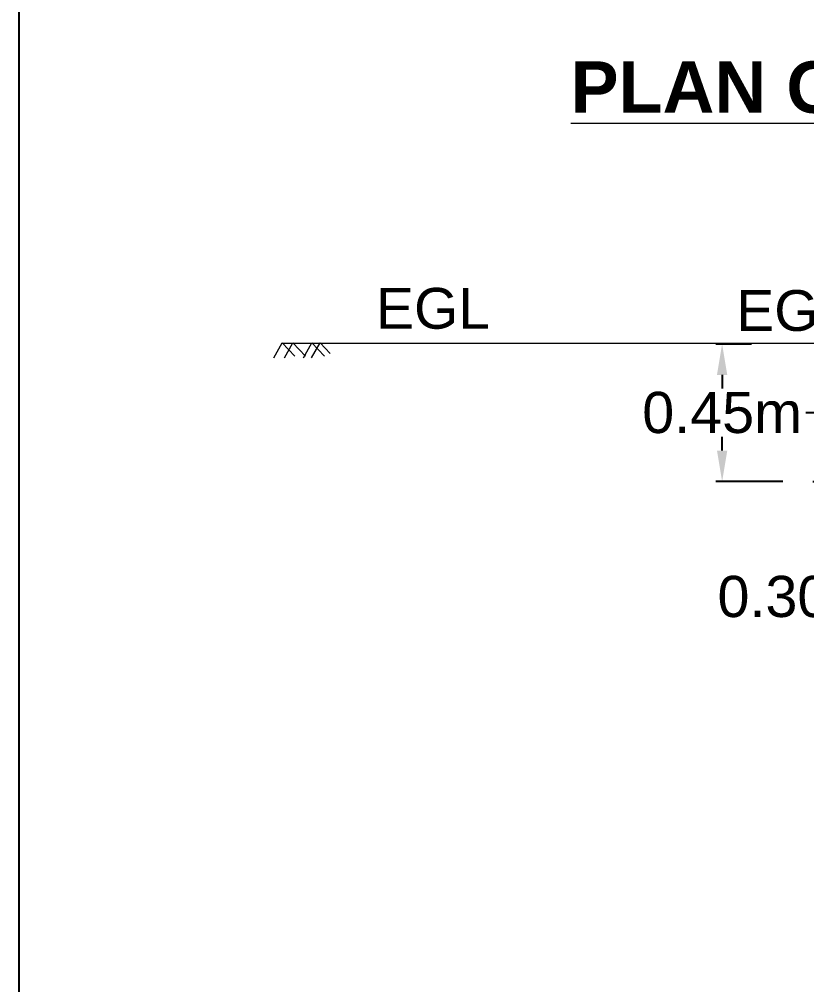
# Model space of a CAD drawing. Header units: inches. Extents: x -885 to 26362, y -28010 to 990.
# Drawn here: x 4059.35 to 4082.31, y -17550.43 to -17522.3 of the extents above; entities that cross this region are included whole.
import ezdxf

# ---------------------------------------------------------------- set-up
doc = ezdxf.new("R2010")
doc.units = ezdxf.units.IN
doc.header["$MEASUREMENT"] = 0
doc.header["$PDMODE"] = 3
doc.layers.add('LINE', color=7, linetype='Continuous')
doc.styles.add('Arial B heading -200', font='arialbd.ttf', dxfattribs={"height": 0.6})
doc.styles.add('Arial-200', font='arial.ttf')
doc.styles.get("Standard").update_dxf_attribs({"font": 'arial.ttf'})
doc.dimstyles.get("Standard").update_dxf_attribs({"dimtxt": 0.18, "dimasz": 0.18, "dimexe": 0.18, "dimexo": 0.0625, "dimgap": 0.09, "dimtad": 0, "dimtih": 1, "dimtoh": 1, "dimdec": 4, "dimzin": 0, "dimdsep": 46, "dimtxsty": 'Standard', "dimcen": 0.09, "dimadec": 0, "dimazin": 0, "dimtfac": 1, "dimtdec": 4, "dimtofl": 0, "dimtmove": 0, "dimatfit": 3, "dimfxl": 1, "dimtolj": 1, "dimtzin": 0, "dimarcsym": 0})

# ---------------------------------------------------------------- blocks, each defined once
blk = doc.blocks.new('*D206')
at = {"layer": 'Defpoints', "color": 0, "ltscale": 0.5, "transparency": 16777216}
for p in [(4082.224, -17533.759), (4085.266, -17533.759), (4082.424, -17535.765)]:
    blk.add_point(p, dxfattribs=at)
at = {"layer": 'LINE', "color": 7, "ltscale": 0.5, "transparency": 16777216}
for p, q in [((4082.286, -17533.759), (4085.446, -17533.759)), ((4085.266, -17534.659), (4085.266, -17534.865)), ((4082.487, -17535.765), (4085.446, -17535.765)), ((4085.266, -17535.765), (4085.266, -17539.124)), ((4085.266, -17539.124), (4084.366, -17539.124))]:
    blk.add_line(p, q, dxfattribs=at)
for points in [[(4085.116, -17534.659), (4085.416, -17534.659), (4085.266, -17533.759)], [(4085.116, -17534.865), (4085.416, -17534.865), (4085.266, -17535.765)]]:
    blk.add_solid(points, dxfattribs=at)
at = {"layer": 'LINE', "color": 7, "lineweight": 20, "ltscale": 0.5, "transparency": 16777216, "insert": (4082.036, -17539.124), "char_height": 1.2, "attachment_point": 5}
blk.add_mtext('\\A1;0.30m', dxfattribs=at)
blk = doc.blocks.new('*D174')
at = {"layer": 'Defpoints', "color": 0, "ltscale": 0.5, "transparency": 16777216}
for p in [(4082.224, -17533.759), (4085.266, -17533.759), (4082.424, -17535.765)]:
    blk.add_point(p, dxfattribs=at)
at = {"layer": 'LINE', "color": 7, "ltscale": 0.5, "transparency": 16777216}
for p, q in [((4082.286, -17533.759), (4085.446, -17533.759)), ((4085.266, -17534.659), (4085.266, -17534.865)), ((4082.487, -17535.765), (4085.446, -17535.765)), ((4085.266, -17535.765), (4085.266, -17539.124)), ((4085.266, -17539.124), (4084.366, -17539.124))]:
    blk.add_line(p, q, dxfattribs=at)
for points in [[(4085.116, -17534.659), (4085.416, -17534.659), (4085.266, -17533.759)], [(4085.116, -17534.865), (4085.416, -17534.865), (4085.266, -17535.765)]]:
    blk.add_solid(points, dxfattribs=at)
at = {"layer": 'LINE', "color": 7, "lineweight": 20, "ltscale": 0.5, "transparency": 16777216, "insert": (4082.036, -17539.124), "char_height": 1.2, "attachment_point": 5}
blk.add_mtext('\\A1;0.30m', dxfattribs=at)
blk = doc.blocks.new('*D175')
at = {"layer": 'Defpoints', "color": 0, "ltscale": 0.5, "transparency": 16777216}
for p in [(4079.842, -17531.759), (4080.762, -17531.759), (4081.672, -17535.765)]:
    blk.add_point(p, dxfattribs=at)
at = {"layer": 'LINE', "color": 7, "ltscale": 0.5, "transparency": 16777216}
for p, q in [((4080.699, -17531.759), (4079.662, -17531.759)), ((4079.842, -17532.659), (4079.842, -17533.059)), ((4079.842, -17534.865), (4079.842, -17534.465)), ((4081.609, -17535.765), (4079.662, -17535.765))]:
    blk.add_line(p, q, dxfattribs=at)
for points in [[(4079.692, -17532.659), (4079.992, -17532.659), (4079.842, -17531.759)], [(4079.692, -17534.865), (4079.992, -17534.865), (4079.842, -17535.765)]]:
    blk.add_solid(points, dxfattribs=at)
at = {"layer": 'LINE', "color": 7, "lineweight": 20, "ltscale": 0.5, "transparency": 16777216, "insert": (4079.842, -17533.762), "char_height": 1.2, "attachment_point": 5}
blk.add_mtext('\\A1;0.45m', dxfattribs=at)

msp = doc.modelspace()

# ---------------------------------------------------------------- linework, layer by layer
at = {"linetype": 'ByBlock', "lineweight": 20, "ltscale": 0.5}
msp.add_line((4082.424265, -17531.739985), (4067.009113, -17531.739985), dxfattribs=at)
for points in [[(4066.770647, -17532.157867), (4067.017188, -17531.729275), (4067.381638, -17532.115017)], [(4067.081492, -17532.157867), (4067.328034, -17531.729275), (4067.692483, -17532.115017)], [(4067.634416, -17532.157867), (4067.880958, -17531.729275), (4068.245407, -17532.115017)], [(4067.87472, -17532.157867), (4068.121262, -17531.729275), (4068.413328, -17532.038405)]]:
    msp.add_lwpolyline(points, dxfattribs=at)
at = {"layer": 'LINE', "color": 7, "lineweight": 20, "ltscale": 0.5}
msp.add_line((4093.008626, -17531.739985), (4077.731342, -17531.739985), dxfattribs=at)
msp.add_line((4093.008626, -17531.739985), (4077.731342, -17531.739985), dxfattribs=at)
at = {"layer": 'LINE', "color": 7, "lineweight": -2, "ltscale": 0.5}
msp.add_lwpolyline([(4059.352579, -17604.189336), (4059.352579, -17469.470094), (4249.864639, -17469.470094), (4249.864639, -17604.189336), (4059.352579, -17604.189336)], close=True, dxfattribs=at)

# ---------------------------------------------------------------- texts
at = {"layer": 'LINE', "color": 7, "lineweight": 20, "ltscale": 0.5, "attachment_point": 1}
for s, insert, char_height, width, style in [('{\\H1.25x;\\LPLAN OF U/S END TERMINATION\\fTimes New Roman|b1|i0|c0|p18;\\H0.8x; }', (4075.426643, -17523.521335), 1.2, 43.44134988, 'Arial B heading -200'), ('{\\H1.25x;\\LPLAN OF U/S END TERMINATION\\fTimes New Roman|b1|i0|c0|p18;\\H0.8x; }', (4075.426643, -17523.521335), 1.2, 43.44134988, 'Arial B heading -200'), ('{\\fMS Shell Dlg|b0|i0|c0|p32;\\H0.2931x; }EGL', (4069.623523, -17530.124357), 1.18856293, 26.02178806, 'Arial-200'), ('{\\fMS Shell Dlg|b0|i0|c0|p32;\\H0.2931x; }EGL', (4080.123481, -17530.188483), 1.18856293, 26.02178806, 'Arial-200')]:
    msp.add_mtext(s, dxfattribs=dict(at, insert=insert, char_height=char_height, width=width, style=style))

# ---------------------------------------------------------------- dimensions: what is measured, and where the dimension line sits
at = {"layer": 'LINE', "color": 7, "lineweight": 20, "ltscale": 0.5}
dim = msp.add_linear_dim(base=(4079.841911, -17531.758922), p1=(4081.671597, -17535.765179), p2=(4080.761863, -17531.758922), angle=90, text='0.45m', dimstyle='Standard', override={"dimtxt": 1.2, "dimasz": 0.9, "dimclrd": 7, "dimclre": 7, "dimclrt": 7, "dimlwd": 65535, "dimlwe": 65535}, dxfattribs=at)
dim.commit()
dim.dimension.update_dxf_attribs({"geometry": '*D175', "text_midpoint": (4079.841911, -17533.76205)})
for picture in ['*D206', '*D174']:
    dim = msp.add_linear_dim(base=(4085.266389, -17533.758922), p1=(4082.424265, -17535.765179), p2=(4082.223591, -17533.758922), angle=90, text='0.30m', dimstyle='Standard', override={"dimtxt": 1.2, "dimasz": 0.9, "dimclrd": 7, "dimclre": 7, "dimclrt": 7, "dimlwd": 65535, "dimlwe": 65535}, dxfattribs=at)
    dim.commit()
    dim.dimension.update_dxf_attribs({"geometry": picture, "text_midpoint": (4082.035597, -17539.12415), "dimtype": 160})

doc.saveas('drawing.dxf')
